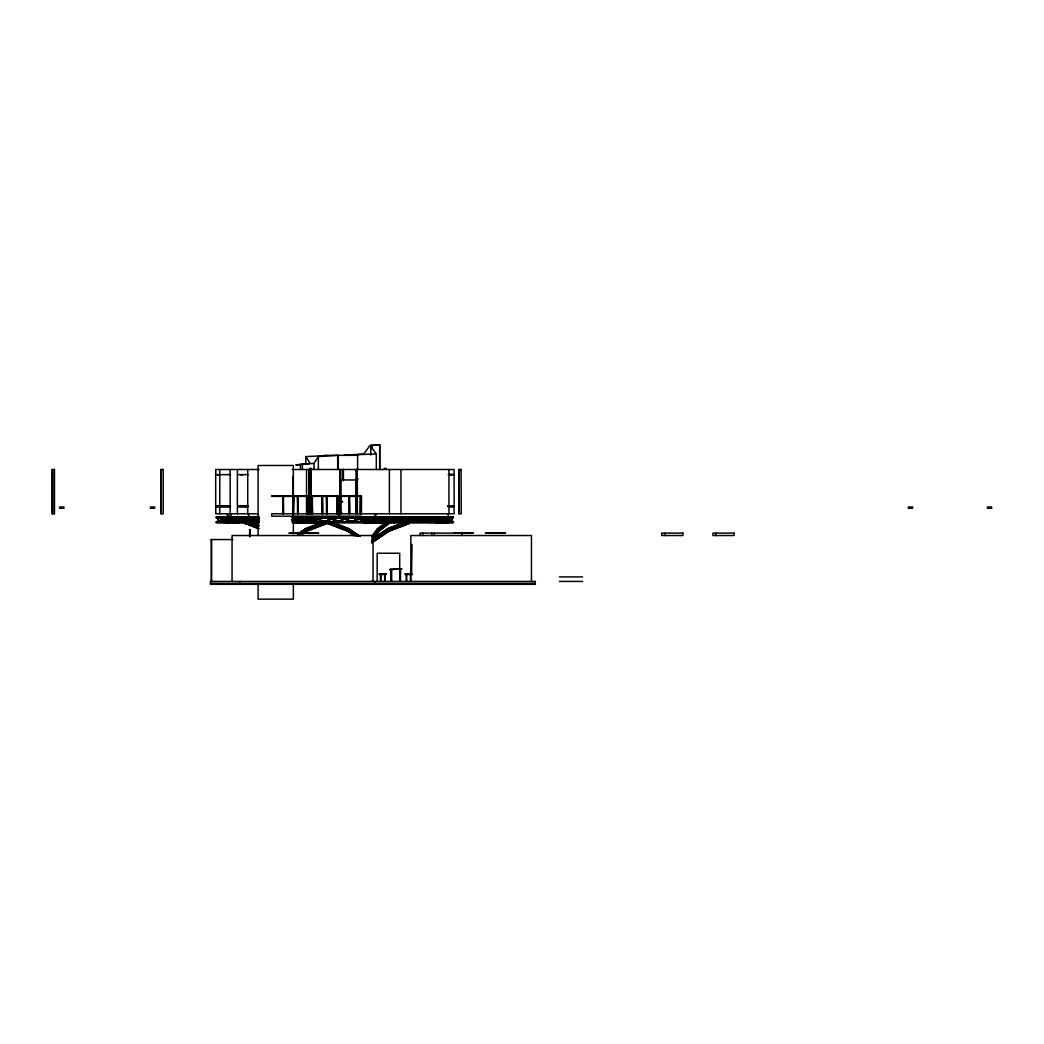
<?xml version="1.0" encoding="UTF-8"?>
<svg xmlns="http://www.w3.org/2000/svg" width="1044" height="1044" viewBox="0 0 1044 1044"><rect width="100%" height="100%" fill="white"/><g stroke="black" fill="none" stroke-linecap="round" stroke-linejoin="round"><path stroke-width="1.5" d="M233.295 521.83L233.295 522.692L233.295 521.622M233.295 517.002L233.295 517.863L233.295 516.793M440.346 522.692L440.346 521.622M310.538 517.667L310.72 517.328M340.892 495.352L341.101 496.122L340.866 495.234M381.478 517.485L388.368 522.313L381.569 517.576M387.963 522L388.316 517.067L388.094 522.418M340.044 492.677L339.809 493.655L339.926 492.494M369.785 521.622C370.685 523.462 366.379 523.122 367.488 521.622M340.54 498.236L340.461 496.853L340.37 498.888M367.879 522.418L354.268 517.172L368.258 522.418M368.062 521.896L380.264 517.328L367.579 522.157L370.724 522.157M295.726 522.157L303.034 517.328L295.83 522.391M340.109 497.518C340.644 496.787 339.509 497.231 340.474 497.388M372.904 517.067L372.408 522.418L374.626 522.692L387.089 517.08L375.736 522.418M376.218 522.418L387.246 517.328L399.134 522.157L387.207 517.589L376.271 522.418M227.096 522.157L227.148 522.692M309.99 522.692L296 522.692L296.104 521.83M296.183 517.328L309.716 517.667M293.351 519.194L297.853 517.328L293.26 518.946M377.797 517.328L375.161 517.667M437.475 522.157L437.41 522.692M313.709 521.83C316.489 524.036 318.263 520.786 315.993 517.067M313.787 517.328L316.202 517.328M371.364 517.328L374.679 517.328M374.626 521.622L374.666 522.496L371.755 522.692L371.755 521.622M415.447 521.622L427.087 517.328M438.036 522.692L437.645 522.157L446.597 517.067L446.493 522.418L446.493 517.172M446.675 522.418L446.819 517.067C442.317 519.038 439.106 523.24 435.374 521.765M446.819 522.326L446.962 517.172L440.555 521.361M340.683 497.518C340.683 499.319 339.404 494.882 340.736 497.623M340.07 493.159L339.783 492.559M258.99 518.868L255.741 517.328L258.742 518.972M302.956 533.915L306.962 531.187L327.007 523.488L327.111 521.334L325.858 520.826L305.644 528.603L297.566 534.097M405.085 517.485L415.656 522.326L405.398 517.067M371.716 542.997L389.099 531.187L409.144 523.488L409.235 521.334L407.995 520.826L387.781 528.603L372.956 538.678M431.159 517.589L441.756 522.157L441.351 522.692M293.834 521.83C303.465 522.065 288.196 523.031 295.935 521.83M364.03 517.863L367.605 517.328M370.698 522.496L370.607 521.622L368.597 521.83M248.237 517.002L249.516 517.863L249.059 517.002M249.059 522.496C251.748 522.47 239.128 518.633 239.637 517.589M249.568 522.692L249.568 521.622M439.589 522.692L438.571 522.496L439.341 521.83M438.389 517.863L439.589 517.863M438.389 521.622L438.663 522.692L438.663 521.622M340.631 495.678L339.744 495.574L340.788 495.274M384.792 522.157L375.057 517.485L385.014 522.496M385.184 517.328L376.753 517.328M376.375 521.622C377.602 524.793 385.197 522.913 387.885 520.395M299.328 517.485L310.146 522.326L299.38 517.328L296.091 517.328M322.231 517.328L309.964 522.418L322.257 517.328L310.016 521.622L309.716 522.496L309.324 517.589M418.057 521.83L418.057 522.496M418.239 522.496L418.239 521.83M224.46 518.294L217.426 522.326L225.439 517.067M239.689 522.157C260.4 506.927 233.543 532.309 239.363 517.067L239.533 522.418M452.574 517.328L444.366 521.896M444.718 522.326L443.504 522.157L445.279 517.093M302.538 517.328L298.845 517.328M313.591 522.496L300.137 522.522C301.886 520.434 322.544 527.103 308.45 517.08L294.747 521.896L294.199 517.589M300.424 522.418L300.541 517.067M298.532 517.576L313.879 517.863M294.773 518.777L294.382 522.157L294.891 518.946M294.578 521.896L295.087 517.589M294.93 520.812L295.269 517.589M295.413 518.685L295.569 522.692M295.087 522.418L295.765 517.589M295.269 522.418L295.739 518.777M299.158 522.157L299.706 517.172M299.85 517.067L299.354 521.896L296.131 521.622L296.104 522.496L299.302 522.496M299.654 522.157L300.033 517.067M302.368 522.692L299.863 522.496L300.359 517.067M300.189 522.326L300.685 517.172M372.773 522.692L364.304 522.496L364.591 517.172L365.296 522.326L364.421 517.067M364.03 522.692L364.904 517.067M375.553 517.067L375.057 522.418L365.113 517.08L364.082 522.326M367.736 517.067L367.057 522.418L367.553 517.067M367.24 522.418L367.879 517.172M367.579 517.328L381.66 522.326L368.049 517.067C368.793 530.639 356.369 517.537 373.021 522.157C373.334 523.462 372.891 520.982 372.408 522.418M367.971 522.692L368.232 517.067M354.216 517.328L367.971 522.157L368.232 517.589M372.016 521.622L372.016 522.692L372.734 517.589M372.225 522.418L372.721 517.067M373.047 517.172L372.734 522.418L373.465 517.08M374.326 517.328C372.186 530 377.523 514.653 372.604 517.328M374.248 521.83L374.248 522.496L374.692 519.103M374.848 522.157L375.409 517.172M375.227 522.418L375.723 517.067M375.227 521.622L377.719 522.496L374.874 522.692L374.587 521.83L377.758 521.622L377.732 522.692L375.409 522.326L376.049 517.067M375.553 522.418L376.231 517.067M375.879 522.326L376.375 517.172M388.316 517.067L387.441 522.692M435.505 522.496L441.051 517.328L427.348 522.157M373.282 517.08L372.029 522.157M373.06 522.313L373.608 517.172M387.689 522.496L373.674 517.172L387.233 522.418L387.82 517.067L387.246 522.418L373.556 517.485L387.324 522.157M391.396 517.328L380.525 522.313M394.24 522.692L394.24 521.622M398.965 522.418L387.402 517.08L387.285 522.692M227.788 517.328L220.858 522.326L227.409 517.067M297.566 522.313L298.192 517.185L298.714 522.157M297.514 522.418L298.506 517.08M298.662 517.185L297.892 522.405L298.714 517.328M431.394 522.496L419.427 517.602M431.772 522.496L431.772 521.83M441.234 517.067L434.526 522.692M441.364 517.328L445.162 522.692M387.285 517.863L387.285 516.793M387.441 517.863L387.441 516.793M234.574 517.328L228.362 522.418M293.821 522.157L294.369 518.777L294.904 522.326L308.515 517.328M294.017 521.896L294.76 517.589M294.343 522L294.943 517.589M249.568 516.793L243.252 522.326L248.263 518.555M307.849 521.83C309.755 525.654 306.375 508.284 308.163 522.692M372.617 539.813L378.933 531.135L389.399 522.966L389.164 521.361L387.637 520.852L377.054 529.125M230.607 517.002L241.099 521.556M417.887 522.326L405.777 517.067M428.888 517.589L441.977 522.496M428.849 517.485L441.234 522.157L428.967 517.589M429.084 521.896L415.512 517.328L429.045 522.157M415.59 517.328L428.901 522.418M444.3 522.692L444.3 521.622M444.274 522.418L447.824 517.08L448.033 517.863L443.922 517.485L451.36 522.418M256.041 521.896L242.508 517.328M393.875 522.418L398.599 517.067L405.972 522L405.294 522.418M226.9 517.08L223.703 522.418L227.227 517.172M305.292 522.692L307.588 522.692M365.217 517.328L374.679 522.313M228.845 474.433L229.106 474.302M229.223 506.275L216.434 506.275M246.71 506.405L238.084 505.844M363.442 522.313L372.33 518.176L363.325 522L372.695 521.622M363.612 522.418L363.69 521.622M225.621 521.896L229.732 517.589M257.15 522.418L245.666 518.124M229.589 522.692L229.589 521.622M247.193 522.692L247.193 521.622M444.091 521.83L445.423 517.185M404.563 521.83L404.563 522.496M405.503 522L398.377 517.172L405.907 522.326M441.09 521.622C439.889 524.623 443.1 517.693 444.47 517.485M441.442 522.418L445.018 517.863M441.547 522.496L441.351 521.622M238.123 518.385L236.205 522.405M227.331 522.496L225.987 518.294M437.201 521.83L437.201 522.496M437.684 522.692L437.645 522.157M237.693 522.418C239.989 520.773 232.368 521.165 234.404 522.692M234.756 522.692L238.528 522.692L238.528 521.622M422.833 522.418L434.526 517.863M237.301 517.485L234.248 522.418L237.118 517.067M449.559 517.328L446.858 522.418L438.571 517.328M446.297 522.157L447.171 522.326L450.121 517.328M237.993 521.83L238.254 522.692M238.763 522.496L234.756 521.622L235.03 522.496M437.814 522.326L437.684 521.622M339.209 496.409L339.222 495.73M339.417 495.73L339.417 496.409L339.43 495.73L354.816 495.861M424.073 517.485L436.066 522.157L424.282 517.328M435.857 522.418L435.113 517.08M442.134 522.496L442.134 521.83M440.594 521.83L440.594 522.496M229.393 521.83L229.393 522.496M230.202 522.496L230.202 521.83M247.793 517.667C250.377 518.15 256.067 528.603 248.067 517.172M246.997 521.83L246.997 522.496M247.793 522.496L247.793 521.83M443.687 522.496L443.687 521.83M444.496 522.496L444.496 521.83M336.899 496.07L336.899 513.792L336.899 495.73M230.607 521.83L230.607 522.496M231.442 522.496L231.442 521.83M440.163 522.496L440.163 521.83M443.504 522.157L445.096 517.093M442.447 521.83L442.447 522.496M443.282 522.496L443.517 521.83M237.601 517.589L251.395 522.326L237.758 517.172M251.447 517.328L259.082 520.016M293.051 517.589L453.422 517.667M306.819 522.326L293.077 517.485M312.887 517.589L326.642 522.418M326.642 517.589L340.54 522L326.824 517.067M340.383 517.589L354.125 522.418M368.01 517.172L381.621 522.418M380.421 517.328L394.188 522.157M384.779 517.328L398.547 522.157L409.405 517.172M406.403 521.622L394.24 517.863M380.368 517.485L394.084 522.418L380.512 517.067M398.834 517.589L394.267 521.896M398.625 522.326L409.483 517.328L398.43 522.692L398.299 521.622L398.743 522.418M398.599 522L384.831 517.172M410.436 517.328L424.203 522.157M410.383 522.326L396.642 517.485M421.646 517.328L435.309 522.418L441.025 517.328M424.125 522.326L410.383 517.485M251.995 517.067L258.116 519.22M225.517 521.622L225.517 522.692M231.024 517.002C259.003 535.468 205.59 500.859 237.497 521.83M340.005 513.374L340.109 513.4M436.144 522.496L436.144 521.83M445.018 522.692C445.84 521.987 437.749 516.976 439.707 517.576M438.415 521.83L438.415 522.496M363.416 521.83L363.69 522.692M364.304 522.496L364.578 521.83M441.977 521.83L441.495 522.692M442.865 522.496L442.865 521.83M231.925 517.667L231.925 517.002M231.024 521.83L223.312 517.172L231.403 522M231.925 522.496L231.925 521.83M225.23 521.83L225.282 522.496M339.222 496.409L339.209 495.73M225.021 521.83L225.021 522.496M225.922 522.496L225.922 521.83M236.388 521.83L236.388 522.496M436.405 522.496L436.405 521.83M298.962 521.83L299.236 522.692L302.512 521.83M301.05 522.496L301.05 521.83M305.24 517.863L308.163 517.863M309.063 517.667L309.063 517.002M309.063 522.496L309.82 522.418M317.011 517.328L313.696 517.328M336.52 496.409L336.52 495.73M360.48 513.792L360.663 495.73M366.222 517.328L369.785 517.863L365.204 517.863M372.93 521.83L372.93 522.496M373.491 522.418L386.215 517.485L373.543 521.922L373.556 522.692L372.251 517.093M386.776 521.83L386.776 522.496M387.063 517.328L387.076 522.418L387.285 521.622M368.062 517.589L381.726 522.157M367.592 521.83L367.932 522.157M248.407 521.896L239.755 517.067L239.715 522.418L239.624 517.067M296.692 517.172L297.005 522.418M296.835 517.067L298.075 522.157M314.218 522.692L315.314 522.418L314.675 517.172M314.818 517.067C314.583 523.762 317.598 523.801 315.823 517.067M217.987 522.326L217.674 517.067M394.123 517.485L406.338 521.791M452.561 522.326L451.399 517.589M364.239 517.067L364.839 522M387.415 521.896L376.962 529.895L372.434 536.107M307.575 522.313L306.975 517.589M249.581 536.329L249.829 529.608L250.299 536.329M250.299 529.895L249.581 529.895M258.103 520.095L253.535 522.157L258.26 520.604M435.478 517.328L438.689 522.418L435.909 521.687M220.936 517.589L223.507 522M293.051 522.418L453.422 522.496M354.138 517.589L368.036 522L380.107 517.067M359.619 535.924L348.84 528.603L328.612 520.826L327.372 521.334L327.477 523.488L347.522 531.187L354.203 535.729M327.477 523.488L328.716 522.979L328.612 520.826M258.051 518.281L249.177 522.157L258.246 518.698M258.116 528.434L244.805 522.979L245.745 520.839L249.242 521.948M258.703 528.434L245.784 523.488L246.736 522.157L246.345 520.839M439.42 522.418L436.262 517.328M252.113 522.326L248.328 517.589M401.366 516.793L401.366 517.863M401.483 517.863L401.483 516.793M401.366 521.622L401.366 522.692M401.483 522.692L401.483 521.622M438.519 522.157L435.518 517.08M373.896 522.157L372.434 517.093M443.556 517.485L450.029 522.326L443.922 517.067M340.031 497.818L340.109 496.879L340.592 497.388M440.855 517.328L447.954 522.326L440.777 517.589M441.142 522.313L438.206 517.172M296.339 522.418L297.331 522.418M308.15 517.667L313.252 522.157M231.194 522.418L228.479 517.172L225.465 521.909M247.441 522.418L243.683 517.172M235.8 522.157L237.797 518.294M235.879 522.313L237.967 518.294M236.322 522.313L238.189 518.542M314.309 517.589L314.805 522.418L309.924 517.576M393.653 522.157L398.547 517.589M394.371 522.692L394.371 521.622M364.891 517.485L374.561 522.418L365.008 517.172M369.015 522.013L367.018 517.563M367.096 517.106L369.341 521.935M234.104 522.326L236.949 517.067M225.36 522.313L228.44 517.067M226.378 521.204L228.492 517.589M340.514 498.523L339.796 498.184M446.636 522.157L449.742 517.067M314.048 469.5L314.048 463.366L318.368 456.58L338.295 455.328L338.295 469.5M238.841 517.667L229.432 522.157L240.198 517.589M307.98 516.793L307.849 517.667M223.547 522.313L227.07 517.08M292.437 520.956L294.069 518.542M440.751 522.157L444.379 517.067M440.816 522.326L444.705 517.172M371.599 536.603L377.615 528.642M375.683 532.401L378.411 528.642L388.433 520.852M371.951 538.104L377.367 530.665L387.298 522.966L388.825 523.462M371.821 539.813L378.124 531.135L388.016 523.462M373.23 538.6L379.572 529.895M372.264 540.583L379.481 530.665L389.399 522.966M310.068 517.576L303.178 522.405M393.144 517.576L390.587 518.946M443.883 522.157L447.654 517.08M447.824 517.08L443.948 522.313L445.318 517.576M448.033 521.622L448.033 522.692L444.091 522.496L447.967 517.172M246.984 521.361L247.585 520.878L258.86 525.328M444.548 521.622L439.485 517.067L432.203 522.313L439.785 517.485M440.685 521.896L444.561 517.067M440.738 522.418L444.548 517.863M443.948 518.698L441.051 521.909M325.858 520.826L325.767 522.979L327.007 523.488M229.51 517.067L225.282 522.157L228.271 517.067L231.376 522M225.347 522.326L229.824 517.172M343.841 455.328L363.769 453.957L369.928 445.566L379.729 444.861L379.729 469.5M247.271 517.067L239.389 522.326M340.514 495.326L339.744 495.378M229.341 521.622L229.341 522.692M246.945 521.622L246.945 522.692M393.732 522.326L398.925 517.172M440.894 517.667L427.401 522.326M387.637 520.852L387.298 522.966M435.061 521.909L440.672 517.08M435.217 521.909L440.973 517.172L447.954 522.326M245.953 520.826L244.988 522.157L245.431 523.488L258.286 528.434M243.174 522.157L249.359 517.067M243.252 522.326L249.503 517.172M337.082 496.409L337.082 495.73M228.01 522L234.195 517.067M227.983 522.157L234.352 517.067M228.062 522.326L234.495 517.172M386.671 523.292L389.164 521.361M382.065 527.964L384.557 526.019M387.037 524.088L389.529 522.157M434.448 522L440.973 517.067L427.296 522M434.5 522.326L441.116 517.172M434.8 522.418L441.168 517.485M223.873 522.418L220.754 517.328M376.049 521.622L376.049 522.692M243.121 521.622L243.121 522.692M243.461 522.692L243.461 521.622M218.235 517.589L225.895 521.217M220.78 522.157L227.566 517.067M220.858 522.326L227.709 517.172M448.033 516.793L447.759 517.667M448.372 517.863L448.372 516.793M448.372 522.692L448.372 521.622M310.329 522.692L310.329 521.622M364.995 522.391L370.137 517.902M364.721 522.157L370.307 517.994M370.424 518.137L364.826 522.3L370.489 518.281M296.561 522.692L292.242 520.356M336.742 496.409L336.742 495.73M360.885 496.409L360.885 495.73M223.481 517.589L230.137 522.157M238.671 522.326L231.037 517.576M302.812 522.013L309.768 517.08M302.825 522.157L310.029 517.172L314.635 522M302.917 522.313L308.972 518.137M297.188 522L298.023 521.896M309.507 522.418L310.185 521.909L302.225 518.281M298.532 533.667L305.266 529.099L326.498 520.826M314.988 522.418L315.81 522.418L315.314 517.067M298.192 534.097L306.283 528.603M298.571 534.45L305.279 529.895L323.979 522.718M300.333 534.332L305.683 530.691L325.767 522.979M302.316 533.915L306.336 531.187L327.424 522.979M304.665 532.505L307.341 530.691M375.292 537.321L387.389 529.099M373.595 538.678L388.407 528.603L408.635 520.826M376.675 537.19L382.039 533.536M371.56 540.988L389.06 529.099L409.235 521.334M372.016 541.758L389.464 529.895L409.587 522.157M372.069 542.528L389.477 530.691L409.548 522.979M432.112 522.157L439.55 517.08L432.203 522.313M221.106 517.589L223.677 522.326M440.659 521.1L446.793 517.067M440.633 521.517L447.08 517.172M439.55 522.418L447.145 517.485M390.378 518.685L393.118 517.172M385.366 522.157L387.976 520.551M385.184 522.418L387.99 520.708M390.404 519.194L393.21 517.485M444.261 522.157L452.352 517.067M452.496 517.172L444.196 521.909M239.481 521.896L247.558 517.172M217.348 522.157L225.582 517.067M217.426 522.326L224.473 518.137M395.532 520.395L399.735 517.876M395.519 520.551L400.022 517.981M395.598 520.708L399.708 518.294M395.728 520.812L399.996 518.398M437.945 522.418L446.91 517.589M428.314 521.217L432.151 519.142M428.223 521.465L435.909 517.172M435.987 517.485L428.301 521.635L436.34 517.485M340.618 509.994L339.835 510.098M363.325 522L370.659 518.463M363.364 522.157L372.29 518.02M229.432 522.157L238.959 517.772M229.51 522.326L239.037 517.928M398.534 522L407.956 517.667M380.329 522L390.991 517.08M380.394 522.157L391.213 517.576M380.473 522.313L391.187 517.485M305.07 521.909L316.319 517.08L305.083 522M305.148 522.157L316.449 517.328L305.279 522.418M249.177 522.157L258.155 518.372M249.255 522.326L258.233 518.542M422.637 522L434.748 517.172M422.742 522.326L434.839 517.485M253.535 522.157L258.207 520.186M253.614 522.326L258.273 520.356M368.141 522.326L380.107 517.328M309.807 527.99L317.011 525.21M388.838 528.538L401.809 523.553M388.459 531.187L409.144 523.488M402.527 521.465L412.667 517.707M402.566 521.622L412.732 517.863M402.645 521.778L412.772 518.033M236.962 522L247.193 518.242M237.001 522.157L247.258 518.398M237.079 522.326L247.297 518.568M415.408 521.465L427.166 517.172L413.698 522.418L427.414 517.485L413.594 522.157M415.512 521.778L427.283 517.485M240.094 522L253.601 517.067M240.146 522.157L253.705 517.328L240.264 522.418M240.211 522.326L253.757 517.485M409.274 522.157L422.716 517.067M409.339 522.326L422.781 517.328M294.773 522L308.554 517.172M294.93 522.418L308.593 517.589M228.284 521.896L239.024 518.242M228.375 522.157L239.089 518.398M231.481 521.243L240.694 518.124M242.064 522L254.292 517.707M242.117 522.157L254.358 517.863M242.169 522.326L254.41 518.033M251.565 521.465L257.659 519.22M251.63 521.622L257.751 519.481M257.803 519.638L251.682 521.791L257.842 519.742M255.819 522L258.873 520.93M255.858 522.157L258.938 521.087M258.99 521.243L255.924 522.326L242.391 517.485M292.881 521.361L305.096 517.067M292.959 521.622L305.2 517.328L293.064 521.883M305.24 517.485L293.025 521.791L453.422 521.83M309.938 521.361L322.152 517.067M322.335 522.418L335.907 517.067M322.296 522.326L335.985 517.328M335.985 522.157L349.688 517.172M335.946 522L349.727 517.328M349.688 522L363.429 517.172M349.727 522.157L363.469 517.328M349.779 522.326L363.547 517.485M371.351 522L382.065 518.242M371.403 522.157L382.117 518.398M382.169 518.568L372.995 521.791L383.735 518.124M386.202 519.755L393.836 517.067M386.228 519.847L393.875 517.172M386.28 520.016L393.94 517.328L386.384 520.277M386.123 522.157L399.865 517.328L386.202 522.418M391.03 522L404.902 517.485L391.122 521.622L391.252 522.692L391.03 522L404.785 517.172M391.187 522.418L404.824 517.328M399.956 522.418L413.515 517.067L399.852 522.157M404.785 522L418.54 517.172M404.824 522.157L418.592 517.328M404.889 522.326L418.644 517.485M413.698 522.418L427.296 517.172M418.54 522L432.281 517.172M418.579 522.157L432.32 517.328M418.631 522.326L432.399 517.485M341.532 512.552L341.649 513.452L341.545 512.721M248.811 517.863L249.607 517.667M248.811 522.692L249.607 522.496M379.729 444.861L370.176 445.566L376.297 453.957L376.297 469.5M357.609 469.5L357.609 455.328L324.527 455.328L325.154 455.732L305.84 456.58L310.159 463.366L295.83 464.919L314.048 463.366M296.157 522.692L298.388 522.496M368.323 517.863L370.568 517.667M365.204 522.692L366.914 522.326M368.323 522.692L370.607 522.692L367.697 522.496M296.17 521.83L298.662 521.622M313.787 522.157L316.267 521.622M305.24 522.692L308.215 522.496M437.749 522.496L434.043 522.496M225.856 517.863L229.797 517.667M229.797 522.496C225.478 524.284 222.711 517.824 218.105 517.589M376.297 453.957L356.996 454.675L357.609 455.328M376.649 521.83L385.119 521.622M312.978 517.68L302.277 517.328M299.85 521.804L304.195 521.726M308.358 521.726L312.756 521.648M339.039 495.861L354.699 495.73M309.794 468.378L311.673 468.378M384.322 468.378L386.202 468.378M259.082 469.5L215.756 469.5L215.756 474.655M292.098 469.5L454.075 469.5L454.14 506.053L447.941 506.053M449.977 474.302L451.491 474.433M452.326 474.302L453.148 474.433M230.646 474.655L215.677 474.655L215.677 506.053L230.646 506.053M237.353 474.655L248.25 474.655M448.202 474.655L454.14 474.655M217.818 474.876L219.018 474.876M240.851 474.876L242.43 474.876M450.134 474.876L451.491 474.876M217.987 475.007L219.175 475.007M449.977 475.007L451.334 475.007M356.108 479.157L358.04 479.157M361.028 495.73L271.688 495.73L271.688 496.409L361.198 496.278M271.688 495.861L361.198 495.861M283.577 513.792L283.002 496.07L283.055 513.792M311.986 513.792L311.986 496.07L312.574 513.792M322.7 513.792L322.126 496.07L322.178 513.792M326.485 496.07L327.059 513.792M336.285 496.07L337.303 496.07L337.277 513.792M338.974 496.07L339.665 496.07L339.548 513.792M349.153 496.07L349.688 513.792M354.634 496.07L361.433 496.07L361.433 513.792M339.326 501.303L342.536 501.303M339.326 502.033L342.536 502.033M217.987 505.701L219.175 505.701M216.434 505.844L229.223 505.844M447.993 505.844L453.409 505.844M248.25 506.053L237.353 506.053L237.406 469.5M238.084 506.275L246.828 506.275M447.993 506.275L453.409 506.275M59.534 507.019L64.049 507.019M150.323 507.019L154.838 507.019M230.124 507.019L215.756 507.019L215.756 513.792L258.455 513.792M247.728 507.019L237.406 507.019L237.406 513.792M448.202 507.019L454.075 507.019L454.075 513.792L271.688 513.792L271.688 516.206L361.146 516.206M908.241 507.019L912.743 507.019M987.298 507.019L991.8 507.019M59.534 508.232L64.049 508.232M150.323 508.232L154.838 508.232M908.241 508.232L912.743 508.232M987.298 508.232L991.8 508.232M216.552 516.793L258.416 516.689M292.059 516.689L453.148 516.793M216.265 517.002L259.199 517.002M293.247 517.002L401.575 517.002M405.229 517.002L453.422 517.002M216.16 517.328L259.173 517.328M292.033 517.328L453.54 517.328M216.265 517.667L259.199 517.667M216.552 517.863L259.173 517.863M292.972 517.863L453.148 517.863M216.552 521.622L259.134 521.622M293.116 521.622L453.148 521.622M216.265 521.83L259.199 521.83M227.018 521.896L225.843 518.385M364.643 521.935L364.03 517.328L369.954 517.798M216.16 522.157L259.173 522.157M292.033 522.157L453.54 522.157M216.265 522.496L259.199 522.496M216.552 522.692L259.173 522.692M292.398 522.692L453.148 522.692M245.183 523.488L246.058 523.488M288.992 533.106L318.772 533.106M473.389 533.106L420.093 533.106L420.093 535.533M485.46 533.106L505.596 533.106M210.966 539.552L232.956 539.552M412.028 544.381L411.545 574.983M379.259 573.861L386.345 573.861M405.02 573.861L412.106 573.861M379.259 574.5L386.345 574.5M405.02 574.5L412.106 574.5M559.362 576.914L582.539 576.914M372.33 580.699L373.139 580.699M559.362 581.43L582.539 581.43M210.483 583.361L535.311 583.361M339.6 496.278L354.764 496.409M300.098 521.648L304.6 521.726M308.789 521.739L311.986 521.804M375.67 517.328L385.053 517.863M375.775 522.496L385.053 522.692M223.39 521.622L226.013 521.765M235.03 517.667L237.366 517.798M298.597 522.692L295.269 522.157M313.696 522.157L317.011 522.157L313.774 521.83M370.659 517.863L367.971 517.863M299.589 521.622L302.303 521.83M305.331 517.667L307.588 517.863M293.964 522.496L296.222 522.692M248.498 516.793L249.464 517.002M248.498 521.622L249.464 521.83M421.711 517.172L435.478 522M421.593 517.485L435.361 522.326M410.501 517.172L424.255 522M407.969 517.172L420.197 521.465M409.431 517.863L420.145 521.622M409.378 518.033L420.093 521.791M396.746 517.172L410.514 522M396.694 517.328L410.462 522.157M406.481 521.361L394.267 517.067L406.455 521.465M384.727 517.485L398.482 522.326M384.531 517.707L387.611 518.777M390.639 519.847L396.772 522M384.479 517.863L387.546 518.946M390.587 520.016L396.72 522.157M384.427 518.033L387.494 519.103M390.534 520.173L396.655 522.326M380.473 517.172L394.24 522M369.263 517.172L379.964 520.93M340.461 517.328L354.229 522.157M326.785 517.172L340.54 522M326.72 517.328L340.488 522.157M312.978 517.328L326.746 522.157M293.194 517.172L306.949 522M293.129 517.328L306.897 522.157M292.307 519.22L296.901 520.826L292.268 519.312M292.216 519.481L296.809 521.087M292.124 519.742L296.718 521.347M251.526 517.067L258.09 519.312M237.68 517.328L251.447 522.157M237.627 517.485L251.395 522.326M419.349 517.707L431.368 522M419.283 517.863L431.316 522.157M419.244 518.033L431.263 522.326M415.473 517.485L428.98 522.326M242.508 517.172L256.015 522M250.129 519.22L257.333 522M245.771 517.707L257.294 522.157M245.692 517.863L257.229 522.326M246.723 521.347L258.299 525.771M246.736 522.157L258.273 526.581M253.457 525.471L257.79 527.129M246.371 522.979L257.881 527.377M257.764 527.938L244.805 522.979L244.896 522.157M327.986 520.826L349.218 529.099M327.372 521.334L330.256 522.444M337.473 525.21L344.677 527.99M329.069 522.157L349.205 529.895L358.601 536.277M332.775 524.375L337.082 526.019M328.716 522.979L348.787 530.691L356.826 536.146M327.059 522.979L348.148 531.187M252.139 523.057L257.946 525.276M253 523.605L258.795 525.837L253.157 523.605M253.705 523.605L258.038 525.276L253.783 523.605M258.847 525.824L252.674 523.553L258.494 525.771M245.014 522.979L258.912 528.434L244.922 522.979L245.34 523.488M246.645 523.449L258.599 528.16M246.41 523.449L258.364 528.16M253.653 523.762L258.194 525.55M428.875 517.328L441.234 522.157M405.685 517.172L417.965 522.157M230.332 517.172L241.125 521.4M230.228 517.485L240.812 521.713M424.19 517.172L436.105 522M387.337 517.172L399.186 522M292.19 520.186L296.535 522M292.163 520.512L296.405 522.313M299.458 517.172L310.172 522M255.95 517.067L259.069 518.555M255.819 517.172L259.069 518.711M431.302 517.067L441.769 522M431.094 517.485L441.677 522.326M405.085 517.328L415.747 522.157M375.214 517.172L384.871 522.013M218.092 517.172L225.987 521.465M218.013 517.485L225.778 521.726M248.498 522.157L239.481 517.172L248.42 522.326M236.075 517.067L243.2 521.191M235.931 517.172L242.834 521.191M242.756 521.517L235.853 517.328L241.477 520.812M301.259 517.994L305.344 520.408M301.168 518.137L305.253 520.551M301.09 518.281L305.161 520.695M438.78 517.067L446.962 522.157M438.65 517.172L446.884 522.326M292.881 517.172L300.659 522M292.868 517.328L300.646 522.157M292.464 517.485L300.555 522.313M292.529 517.576L300.176 522M223.312 517.172L231.337 522.326M238.75 522.157L230.985 517.172L238.045 522.496M444.131 517.067L451.739 522.157M443.987 517.172L451.661 522.326M373.374 522.313L372.095 517.185M388.146 517.589L387.65 522.418L387.441 521.622M374.391 517.485L377.706 517.328M348.2 528.603L359.984 536.407M348.487 530.809L352.52 533.536M435.883 522.313L434.957 517.172M347.13 530.691L354.829 535.729M398.377 517.172L405.516 522.157M398.299 517.328L405.437 522.313M399.199 517.067L405.972 522M399.043 517.067L405.986 522.157M398.821 517.328L405.764 522.418M366.327 522.496L369.785 522.157M223.873 517.067L229.406 521.1M223.716 517.067L229.536 521.361M223.494 517.328L230.267 522.418M381.712 517.08L388.459 522.157M381.569 517.172L388.368 522.313M237.928 522.157L231.416 517.172M230.946 517.328L237.836 522.313M437.841 517.576L440.072 521.204M248.159 517.589L252.152 522M443.752 517.067L450.108 522.157M443.609 517.172L450.029 522.326M243.304 517.576L247.637 522M313.226 522L308.058 517.328M439.341 517.172L444.483 522M308.137 517.172L313.174 522.313M309.872 517.172L314.218 522M243.396 517.08L247.663 522.157M243.239 517.172L247.585 522.313M441.677 517.067L445.488 522.157M441.508 517.067L445.423 522.326M441.351 517.172L445.266 522.418L445.162 521.622M436.222 517.172L439.772 522M436.183 517.485L439.472 521.909M435.348 517.08L439.002 522.313L435.204 517.172L436.353 522.313M440.398 521.113L437.906 517.08L440.242 521.204M228.753 518.372L230.92 522M228.688 518.542L230.306 521.217M367.266 517.106L369.419 522.3M225.804 517.185L227.736 522.313M443.517 522.496L443.282 521.83M307.132 517.172L308.111 522.157M451.256 517.172L452.091 522.326M217.818 517.172L218.522 522.157M316.136 517.172L316.645 522.326M315.497 517.067L315.993 522.418M315.171 517.172L315.666 522.326M314.479 517.589L314.988 521.896M314.283 518.946L314.609 522.157M309.82 518.777L310.146 522.326M309.494 518.685L310.003 522.418M308.998 517.589L309.507 521.896M308.815 517.589L309.324 521.896M308.332 517.067L308.659 520.29M308.058 517.172L308.554 522.326M307.523 517.328L308.084 522.326M298.023 517.067L298.519 521.896M297.84 517.067L298.336 521.896M297.514 517.067L298.219 522.157M297.331 517.067L298.01 522.418M297.162 517.172L297.684 522.326M296.796 518.946L297.135 522.157M294.017 517.589L294.33 522.157M434.317 522.157L434.239 522.157M376.101 521.83L376.049 522.496M440.346 521.83L440.346 522.496M715.949 533.106L715.949 535.533M664.728 533.106L664.728 535.533M531.461 581.43L531.461 535.533L410.827 535.533L410.905 581.43M505.192 533.106L485.865 533.106M472.984 533.106L453.657 533.106M462.035 533.106L462.035 535.533M459.151 469.5L459.151 513.792M448.959 469.5L448.959 513.792M448.202 513.792L448.202 516.689M434.395 533.106L434.395 535.533M431.72 533.106L431.72 535.533M422.768 533.106L422.768 535.533M410.422 574.5L410.422 581.43M406.716 574.5L406.716 581.43M406.233 574.5L406.233 581.43M400.922 469.5L400.922 513.792M400.518 569.502L400.518 581.43M399.708 581.43L399.708 553.242L377.158 553.242L377.158 581.43M391.657 569.502L391.657 581.43M390.847 569.502L390.847 581.43M389.399 469.5L389.399 513.792M385.132 574.5L385.132 581.43M384.649 574.5L384.649 581.43M380.943 574.5L380.943 581.43M380.46 574.5L380.46 581.43M379.664 444.861L379.664 469.5M375.788 513.792L375.788 516.689M374.9 513.792L374.9 516.689M375.07 581.43L375.07 584.327M373.034 581.43L373.034 535.533L232.068 535.533L232.068 581.43M372.147 445.305L372.147 448.528M370.777 445.475L370.777 455.08M361.381 496.07L361.237 513.792M361.054 496.07L361.067 513.792M360.911 496.07L360.911 513.792M360.689 496.07L360.676 513.792M360.206 496.07L360.206 513.792M357.322 479.966L357.361 513.792M357.27 469.5L357.27 513.792M356.944 469.5L357.022 513.792M356.643 469.5L356.787 513.792M356.187 513.792L356.187 479.966L341.036 479.966L341.062 513.792M356.108 469.5L356.174 513.792M349.531 496.07L349.531 513.792M349.362 496.07L349.362 513.792M349.218 496.07L349.153 513.792M343.411 469.5L343.411 480.566M342.876 469.5L342.876 480.566M342.249 469.5L342.249 480.566M340.279 469.5L340.213 513.792M339.887 469.5L339.887 513.792M339.404 496.07L339.313 516.206M339.078 496.07L339.078 513.792M337.682 455.732L337.682 469.5M337.225 496.07L337.082 513.792M327.007 496.07L326.863 513.792M326.681 496.07L326.681 513.792M326.537 496.07L326.537 513.792M322.648 496.07L322.505 513.792M322.322 496.07L322.322 513.792M318.368 456.58L318.368 469.5M318.381 533.106L289.397 533.106M312.365 496.07L312.365 513.792M312.039 496.07L312.195 513.792M311.19 469.5L311.19 513.792M311.034 469.5L311.034 513.792M309.102 469.5L309.102 513.792M308.946 469.5L308.946 513.792M308.202 513.792L307.628 496.07L307.68 513.792M308.006 496.07L308.006 513.792M307.823 496.07L307.823 513.792M306.531 469.5L306.531 513.792M305.84 456.58L305.84 464.658M302.408 464.737L302.408 469.5M300.424 464.828L300.424 469.5M298.075 513.792L297.501 496.07L297.553 513.792M297.697 496.07L297.879 513.792M293.651 513.792L293.716 496.07L293.194 513.792M293.338 533.941L293.338 465.48L258.077 465.48L258.077 535.572M293.338 584.47L293.338 599.139L258.077 599.139L258.077 584.47M292.933 476.429L292.933 513.792M283.524 496.07L283.381 513.792M283.198 496.07L283.198 513.792M250.051 529.608L250.051 536.616M249.829 529.608L249.829 536.616M249.66 529.713L249.66 536.512M248.655 513.792L248.655 516.689M247.728 469.5L247.728 513.792M240.12 581.43L240.12 584.327M231.024 513.792L231.024 516.689M230.137 469.5L230.137 513.792M219.814 469.5L219.749 506.053M219.814 507.019L219.814 513.792M211.619 539.552L211.619 581.43M211.253 539.552L211.253 581.43M161.115 469.5L161.115 513.792M54.288 469.5L54.288 513.792M52.357 469.5L52.357 513.792M302.877 517.093L295.517 521.935L302.943 517.185M297.697 517.067L293.168 518.685L297.736 517.172M54.445 469.5L52.2 469.5L52.2 513.792L54.445 513.792L54.445 469.5M163.203 469.5L160.959 469.5L160.959 513.792L163.203 513.792L163.203 469.5M461.239 469.5L458.995 469.5L458.995 513.792L461.239 513.792L461.083 469.5M682.88 533.106L661.739 533.106L661.739 535.533L682.88 535.533L682.88 533.106M734.115 533.106L712.974 533.106L712.974 535.533L734.115 535.533L734.115 533.106M401.718 568.863L389.647 569.502L401.718 568.863M535.311 581.43L210.483 581.43L210.483 584.327L535.311 584.327L535.311 581.43"/></g></svg>
